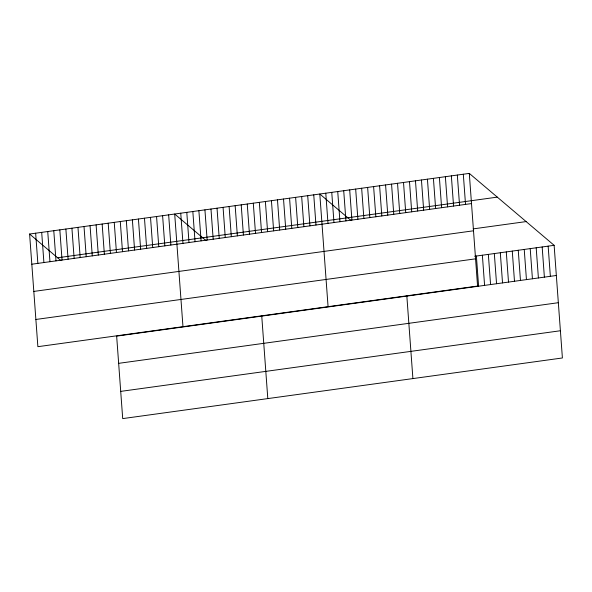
<?xml version="1.0" encoding="UTF-8"?>
<svg xmlns="http://www.w3.org/2000/svg" width="592" height="592" viewBox="0 0 592 592"><rect width="100%" height="100%" fill="white"/><g stroke="black" fill="none" stroke-linecap="round" stroke-linejoin="round"><path stroke-width="0.89" d="M469.293 173.397L477.566 286.054L37.873 346.683L29.6 234.032L469.293 173.397L554.127 245.317L562.4 357.968L122.707 418.603L116.654 336.123L556.347 275.487M57.594 257.764L497.287 197.129M31.813 264.21L471.506 203.574M473.171 228.889L526.133 221.586M33.818 291.427L473.504 230.791M474.68 256.269L554.127 245.317M35.875 319.465L475.568 258.837M118.652 363.34L558.345 302.704M120.709 391.386L560.402 330.75M351.189 220.624L319.798 194.013L328.072 306.663M206.09 240.633L174.699 214.023L182.972 326.673M29.6 234.032L60.991 260.643M548.148 246.139L550.36 276.316M542.168 246.96L544.381 277.137M536.189 247.789L538.402 277.966M530.21 248.61L532.423 278.788M524.231 249.439L526.443 279.616M518.252 250.261L520.464 280.438M512.272 251.089L514.485 281.267M506.286 251.911L508.506 282.088M500.307 252.732L502.527 282.909M494.327 253.561L496.547 283.738M488.348 254.382L490.568 284.56M482.369 255.211L484.589 285.388M476.39 256.033L478.602 286.21M463.314 174.226L465.527 204.403M457.335 175.047L459.547 205.224M451.356 175.876L453.568 206.053M445.369 176.697L447.589 206.874M439.39 177.519L441.61 207.696M433.411 178.347L435.631 208.525M427.431 179.169L429.651 209.346M421.452 179.998L423.672 210.175M415.473 180.819L417.693 210.996M409.494 181.648L411.706 211.825M403.515 182.469L405.727 212.646M406.845 296.104L412.905 378.584M397.535 183.298L399.748 213.468M391.556 184.119L393.769 214.297M385.577 184.941L387.79 215.118M379.598 185.77L381.81 215.947M373.611 186.591L375.831 216.768M367.632 187.42L369.852 217.597M361.653 188.241L363.873 218.418M355.674 189.07L357.894 219.247M349.694 189.891L351.914 220.069M343.715 190.713L345.935 220.89M337.736 191.542L339.949 221.719M331.757 192.363L333.969 222.54M325.778 193.192L327.99 223.369M313.753 194.849L315.965 225.027M307.707 195.686L309.919 225.855M301.661 196.514L303.874 226.692M295.615 197.351L297.828 227.528M289.569 198.187L291.782 228.357M283.524 199.016L285.736 229.193M277.478 199.852L279.69 230.029M271.432 200.688L273.645 230.858M265.386 201.517L267.599 231.694M259.34 202.353L261.553 232.53M261.753 316.113L267.806 398.594M253.295 203.189L255.507 233.359M247.249 204.018L249.461 234.195M241.203 204.854L243.416 235.031M235.157 205.69L237.37 235.86M229.111 206.519L231.324 236.696M223.066 207.355L225.278 237.533M217.02 208.192L219.232 238.361M210.974 209.02L213.187 239.198M204.928 209.857L207.141 240.034M198.882 210.693L201.095 240.863M192.837 211.522L195.049 241.699M186.791 212.358L189.003 242.535M180.745 213.194L182.958 243.364M168.653 214.859L170.866 245.036M162.608 215.695L164.82 245.865M156.562 216.524L158.774 246.701M150.516 217.36L152.729 247.537M144.47 218.196L146.683 248.366M138.424 219.025L140.637 249.202M132.379 219.861L134.591 250.039M126.333 220.698L128.545 250.867M120.287 221.526L122.5 251.704M114.241 222.363L116.454 252.54M108.195 223.199L110.408 253.369M102.15 224.028L104.362 254.205M96.104 224.864L98.316 255.041M90.058 225.7L92.271 255.87M84.012 226.529L86.225 256.706M77.966 227.365L80.179 257.542M71.921 228.201L74.133 258.371M65.875 229.03L68.087 259.207M59.829 229.866L62.042 260.043M53.783 230.702L55.996 260.872M47.737 231.531L49.95 261.708M41.692 232.367L43.904 262.545M35.646 233.204L37.858 263.373"/></g></svg>
